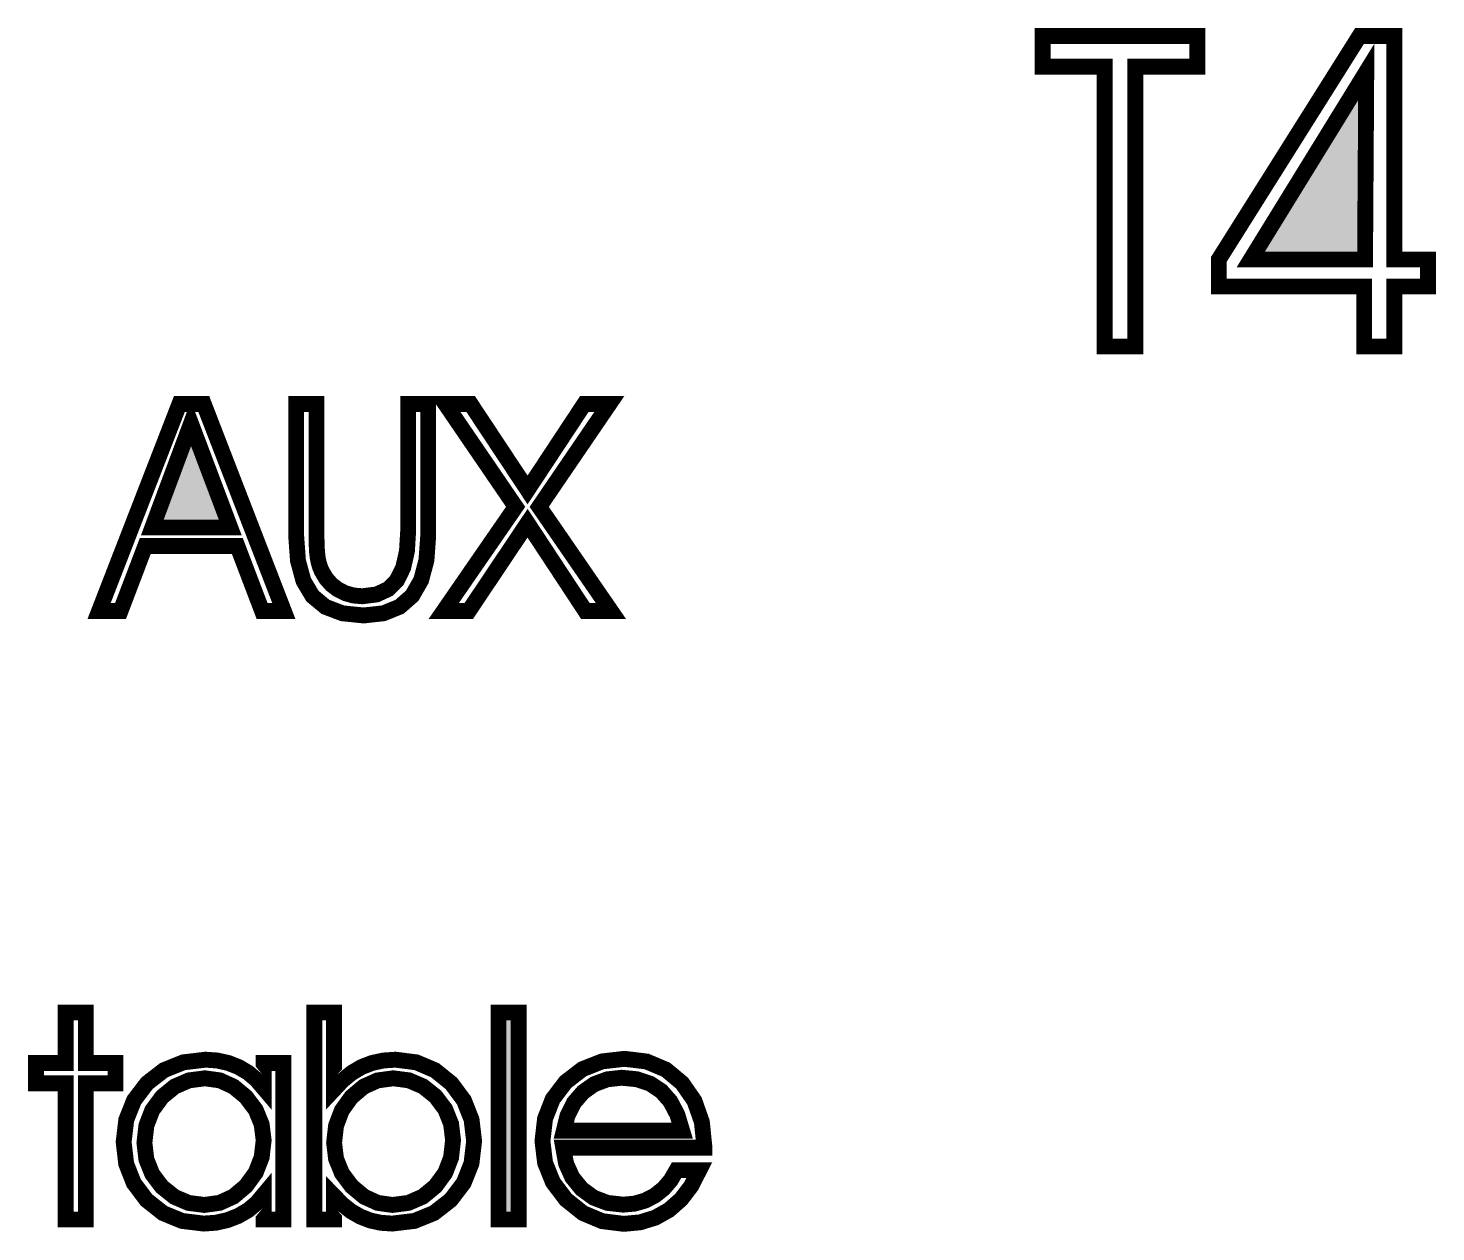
# Model space of a CAD drawing. Extents: x -1.96 to 2.19, y -1.6 to 2.11.
# Drawn here: x -1.5747 to -1.3086, y -1.2189 to -0.9914 of the extents above; entities that cross this region are included whole.
import ezdxf

# ---------------------------------------------------------------- set-up
doc = ezdxf.new("R2010")
doc.units = 0
doc.header["$LTSCALE"] = 0.000394
doc.layers.add('TO', color=7, linetype='CONTINUOUS')

msp = doc.modelspace()

# ---------------------------------------------------------------- linework, layer by layer
at = {"layer": 'TO', "color": 7, "linetype": 'CONTINUOUS', "const_width": 0.003}
for points in [[(-1.365461, -1.051528), (-1.371224, -1.051528), (-1.371224, -0.998614), (-1.382957, -0.998614), (-1.382957, -0.99285), (-1.353728, -0.99285), (-1.353728, -0.998614), (-1.365461, -0.998614), (-1.365461, -1.051528)], [(-1.365461, -1.051528), (-1.371224, -1.051528), (-1.371224, -0.998614), (-1.382957, -0.998614), (-1.382957, -0.99285), (-1.353728, -0.99285), (-1.353728, -0.998614), (-1.365461, -0.998614), (-1.365461, -1.051528)], [(-1.316504, -1.051528), (-1.322185, -1.051528), (-1.322185, -1.040193), (-1.349669, -1.040193), (-1.349669, -1.035079), (-1.323079, -0.99285), (-1.316504, -0.99285), (-1.316504, -1.035079), (-1.310138, -1.035079), (-1.310138, -1.040193), (-1.316504, -1.040193), (-1.316504, -1.051528)], [(-1.316504, -1.051528), (-1.322185, -1.051528), (-1.322185, -1.040193), (-1.349669, -1.040193), (-1.349669, -1.035079), (-1.323079, -0.99285), (-1.316504, -0.99285), (-1.316504, -1.035079), (-1.310138, -1.035079), (-1.310138, -1.040193), (-1.316504, -1.040193), (-1.316504, -1.051528)], [(-1.32202, -1.035079), (-1.321787, -0.999618), (-1.34363, -1.035079), (-1.32202, -1.035079)], [(-1.32202, -1.035079), (-1.321787, -0.999618), (-1.34363, -1.035079), (-1.32202, -1.035079)], [(-1.557268, -1.101528), (-1.561319, -1.101528), (-1.546142, -1.062409), (-1.54152, -1.062409), (-1.52639, -1.101528), (-1.5305, -1.101528), (-1.535177, -1.089248), (-1.552591, -1.089248), (-1.557268, -1.101528)], [(-1.557268, -1.101528), (-1.561319, -1.101528), (-1.546142, -1.062409), (-1.54152, -1.062409), (-1.52639, -1.101528), (-1.5305, -1.101528), (-1.535177, -1.089248), (-1.552591, -1.089248), (-1.557268, -1.101528)], [(-1.524063, -1.062409), (-1.52022, -1.062409), (-1.52022, -1.08715), (-1.520195, -1.088906), (-1.52012, -1.09034), (-1.519992, -1.091449), (-1.519804, -1.092363), (-1.519552, -1.093203), (-1.519232, -1.093972), (-1.51842, -1.095355), (-1.517395, -1.09652), (-1.51615, -1.097465), (-1.514742, -1.098168), (-1.513212, -1.098591), (-1.511563, -1.098732), (-1.508867, -1.098395), (-1.506683, -1.097386), (-1.505008, -1.095705), (-1.503831, -1.093325), (-1.503125, -1.090203), (-1.50289, -1.086343), (-1.50289, -1.062409), (-1.499102, -1.062409), (-1.499102, -1.087287), (-1.499438, -1.091927), (-1.500447, -1.095707), (-1.50213, -1.09863), (-1.504489, -1.100702), (-1.507547, -1.101947), (-1.511299, -1.102362), (-1.515301, -1.101956), (-1.518524, -1.100736), (-1.520972, -1.098705), (-1.522691, -1.095815), (-1.52372, -1.092009), (-1.524063, -1.087287), (-1.524063, -1.062409)], [(-1.524063, -1.062409), (-1.52022, -1.062409), (-1.52022, -1.08715), (-1.520195, -1.088906), (-1.52012, -1.09034), (-1.519992, -1.091449), (-1.519804, -1.092363), (-1.519552, -1.093203), (-1.519232, -1.093972), (-1.51842, -1.095355), (-1.517395, -1.09652), (-1.51615, -1.097465), (-1.514742, -1.098168), (-1.513212, -1.098591), (-1.511563, -1.098732), (-1.508867, -1.098395), (-1.506683, -1.097386), (-1.505008, -1.095705), (-1.503831, -1.093325), (-1.503125, -1.090203), (-1.50289, -1.086343), (-1.50289, -1.062409), (-1.499102, -1.062409), (-1.499102, -1.087287), (-1.499438, -1.091927), (-1.500447, -1.095707), (-1.50213, -1.09863), (-1.504489, -1.100702), (-1.507547, -1.101947), (-1.511299, -1.102362), (-1.515301, -1.101956), (-1.518524, -1.100736), (-1.520972, -1.098705), (-1.522691, -1.095815), (-1.52372, -1.092009), (-1.524063, -1.087287), (-1.524063, -1.062409)], [(-1.491445, -1.101528), (-1.496177, -1.101528), (-1.482579, -1.081831), (-1.495846, -1.062409), (-1.491071, -1.062409), (-1.480323, -1.078638), (-1.46961, -1.062409), (-1.464878, -1.062409), (-1.478122, -1.081831), (-1.464559, -1.101528), (-1.46939, -1.101528), (-1.480323, -1.084921), (-1.491445, -1.101528)], [(-1.491445, -1.101528), (-1.496177, -1.101528), (-1.482579, -1.081831), (-1.495846, -1.062409), (-1.491071, -1.062409), (-1.480323, -1.078638), (-1.46961, -1.062409), (-1.464878, -1.062409), (-1.478122, -1.081831), (-1.464559, -1.101528), (-1.46939, -1.101528), (-1.480323, -1.084921), (-1.491445, -1.101528)], [(-1.536524, -1.085728), (-1.543941, -1.066087), (-1.551252, -1.085728), (-1.536524, -1.085728)], [(-1.536524, -1.085728), (-1.543941, -1.066087), (-1.551252, -1.085728), (-1.536524, -1.085728)], [(-1.567614, -1.216528), (-1.567614, -1.190787), (-1.573224, -1.190787), (-1.573224, -1.186972), (-1.567614, -1.186972), (-1.567614, -1.177409), (-1.563827, -1.177409), (-1.563827, -1.186972), (-1.558213, -1.186972), (-1.558213, -1.190787), (-1.563827, -1.190787), (-1.563827, -1.216528), (-1.567614, -1.216528)], [(-1.567614, -1.216528), (-1.567614, -1.190787), (-1.573224, -1.190787), (-1.573224, -1.186972), (-1.567614, -1.186972), (-1.567614, -1.177409), (-1.563827, -1.177409), (-1.563827, -1.186972), (-1.558213, -1.186972), (-1.558213, -1.190787), (-1.563827, -1.190787), (-1.563827, -1.216528), (-1.567614, -1.216528)], [(-1.516894, -1.177409), (-1.516894, -1.189744), (-1.516894, -1.191945), (-1.515249, -1.190195), (-1.513504, -1.18878), (-1.511657, -1.187697), (-1.509684, -1.18694), (-1.507559, -1.186484), (-1.505283, -1.186331), (-1.501344, -1.186829), (-1.49783, -1.188324), (-1.49474, -1.190815), (-1.492347, -1.194021), (-1.490909, -1.197659), (-1.490429, -1.201728), (-1.490919, -1.205908), (-1.492388, -1.209609), (-1.494839, -1.212831), (-1.498026, -1.215316), (-1.501715, -1.216809), (-1.505909, -1.217307), (-1.50803, -1.217163), (-1.510029, -1.21673), (-1.511906, -1.216004), (-1.513675, -1.214987), (-1.515337, -1.213676), (-1.516894, -1.212071), (-1.516894, -1.216528), (-1.520626, -1.216528), (-1.520626, -1.177409), (-1.516894, -1.177409)], [(-1.516894, -1.177409), (-1.516894, -1.189744), (-1.516894, -1.191945), (-1.515249, -1.190195), (-1.513504, -1.18878), (-1.511657, -1.187697), (-1.509684, -1.18694), (-1.507559, -1.186484), (-1.505283, -1.186331), (-1.501344, -1.186829), (-1.49783, -1.188324), (-1.49474, -1.190815), (-1.492347, -1.194021), (-1.490909, -1.197659), (-1.490429, -1.201728), (-1.490919, -1.205908), (-1.492388, -1.209609), (-1.494839, -1.212831), (-1.498026, -1.215316), (-1.501715, -1.216809), (-1.505909, -1.217307), (-1.50803, -1.217163), (-1.510029, -1.21673), (-1.511906, -1.216004), (-1.513675, -1.214987), (-1.515337, -1.213676), (-1.516894, -1.212071), (-1.516894, -1.216528), (-1.520626, -1.216528), (-1.520626, -1.177409), (-1.516894, -1.177409)], [(-1.485807, -1.216528), (-1.485807, -1.177409), (-1.48202, -1.177409), (-1.48202, -1.216528), (-1.485807, -1.216528)], [(-1.485807, -1.216528), (-1.485807, -1.177409), (-1.48202, -1.177409), (-1.48202, -1.216528), (-1.485807, -1.216528)], [(-1.530209, -1.21185), (-1.531531, -1.213431), (-1.533128, -1.214766), (-1.535004, -1.215858), (-1.537075, -1.216663), (-1.539248, -1.217146), (-1.541524, -1.217307), (-1.545614, -1.216812), (-1.549222, -1.215329), (-1.552346, -1.212858), (-1.554751, -1.209665), (-1.556193, -1.206007), (-1.556673, -1.201882), (-1.556181, -1.197705), (-1.554707, -1.194007), (-1.552252, -1.190787), (-1.549062, -1.188311), (-1.545375, -1.186826), (-1.541193, -1.186331), (-1.538984, -1.186484), (-1.5369, -1.186946), (-1.534941, -1.187717), (-1.53315, -1.188777), (-1.531572, -1.190106), (-1.530209, -1.191705), (-1.530209, -1.186972), (-1.526504, -1.186972), (-1.526504, -1.216528), (-1.530209, -1.216528), (-1.530209, -1.21185)], [(-1.530209, -1.21185), (-1.531531, -1.213431), (-1.533128, -1.214766), (-1.535004, -1.215858), (-1.537075, -1.216663), (-1.539248, -1.217146), (-1.541524, -1.217307), (-1.545614, -1.216812), (-1.549222, -1.215329), (-1.552346, -1.212858), (-1.554751, -1.209665), (-1.556193, -1.206007), (-1.556673, -1.201882), (-1.556181, -1.197705), (-1.554707, -1.194007), (-1.552252, -1.190787), (-1.549062, -1.188311), (-1.545375, -1.186826), (-1.541193, -1.186331), (-1.538984, -1.186484), (-1.5369, -1.186946), (-1.534941, -1.187717), (-1.53315, -1.188777), (-1.531572, -1.190106), (-1.530209, -1.191705), (-1.530209, -1.186972), (-1.526504, -1.186972), (-1.526504, -1.216528), (-1.530209, -1.216528), (-1.530209, -1.21185)], [(-1.446909, -1.202957), (-1.473583, -1.202957), (-1.473042, -1.205967), (-1.471878, -1.208568), (-1.470091, -1.21076), (-1.467825, -1.212411), (-1.465211, -1.213402), (-1.462248, -1.213732), (-1.460104, -1.21354), (-1.458107, -1.212964), (-1.45626, -1.212008), (-1.454623, -1.210704), (-1.453252, -1.209103), (-1.452154, -1.207201), (-1.44785, -1.207201), (-1.449394, -1.21022), (-1.451307, -1.212728), (-1.453583, -1.214728), (-1.456179, -1.21619), (-1.45903, -1.217069), (-1.462138, -1.217362), (-1.466219, -1.216852), (-1.469857, -1.21532), (-1.473051, -1.212768), (-1.475528, -1.209498), (-1.477013, -1.205817), (-1.477508, -1.201728), (-1.477022, -1.197488), (-1.475567, -1.193771), (-1.473142, -1.190575), (-1.469964, -1.188125), (-1.466244, -1.186655), (-1.461984, -1.186165), (-1.457811, -1.186676), (-1.454189, -1.188205), (-1.451118, -1.190752), (-1.448779, -1.194121), (-1.447377, -1.1981), (-1.446909, -1.202689), (-1.446909, -1.202957)], [(-1.446909, -1.202957), (-1.473583, -1.202957), (-1.473042, -1.205967), (-1.471878, -1.208568), (-1.470091, -1.21076), (-1.467825, -1.212411), (-1.465211, -1.213402), (-1.462248, -1.213732), (-1.460104, -1.21354), (-1.458107, -1.212964), (-1.45626, -1.212008), (-1.454623, -1.210704), (-1.453252, -1.209103), (-1.452154, -1.207201), (-1.44785, -1.207201), (-1.449394, -1.21022), (-1.451307, -1.212728), (-1.453583, -1.214728), (-1.456179, -1.21619), (-1.45903, -1.217069), (-1.462138, -1.217362), (-1.466219, -1.216852), (-1.469857, -1.21532), (-1.473051, -1.212768), (-1.475528, -1.209498), (-1.477013, -1.205817), (-1.477508, -1.201728), (-1.477022, -1.197488), (-1.475567, -1.193771), (-1.473142, -1.190575), (-1.469964, -1.188125), (-1.466244, -1.186655), (-1.461984, -1.186165), (-1.457811, -1.186676), (-1.454189, -1.188205), (-1.451118, -1.190752), (-1.448779, -1.194121), (-1.447377, -1.1981), (-1.446909, -1.202689), (-1.446909, -1.202957)], [(-1.530209, -1.201563), (-1.530582, -1.19856), (-1.531701, -1.195825), (-1.533567, -1.193354), (-1.535919, -1.191407), (-1.5385, -1.190239), (-1.541303, -1.18985), (-1.544318, -1.190239), (-1.547017, -1.191407), (-1.549402, -1.193354), (-1.55126, -1.195879), (-1.552376, -1.198777), (-1.552748, -1.202047), (-1.552378, -1.205168), (-1.551269, -1.207946), (-1.549421, -1.210382), (-1.547051, -1.212273), (-1.544382, -1.213408), (-1.541413, -1.213787), (-1.538534, -1.213389), (-1.535914, -1.212195), (-1.533555, -1.210201), (-1.531697, -1.207646), (-1.530581, -1.204767), (-1.530209, -1.201563)], [(-1.530209, -1.201563), (-1.530582, -1.19856), (-1.531701, -1.195825), (-1.533567, -1.193354), (-1.535919, -1.191407), (-1.5385, -1.190239), (-1.541303, -1.18985), (-1.544318, -1.190239), (-1.547017, -1.191407), (-1.549402, -1.193354), (-1.55126, -1.195879), (-1.552376, -1.198777), (-1.552748, -1.202047), (-1.552378, -1.205168), (-1.551269, -1.207946), (-1.549421, -1.210382), (-1.547051, -1.212273), (-1.544382, -1.213408), (-1.541413, -1.213787), (-1.538534, -1.213389), (-1.535914, -1.212195), (-1.533555, -1.210201), (-1.531697, -1.207646), (-1.530581, -1.204767), (-1.530209, -1.201563)], [(-1.516894, -1.202047), (-1.516521, -1.205064), (-1.515405, -1.20781), (-1.513547, -1.210283), (-1.511206, -1.212231), (-1.508641, -1.213399), (-1.505854, -1.213787), (-1.50284, -1.213395), (-1.500141, -1.21222), (-1.497756, -1.210264), (-1.495898, -1.207733), (-1.494782, -1.204834), (-1.494409, -1.201563), (-1.494779, -1.198457), (-1.495889, -1.195688), (-1.497736, -1.193256), (-1.500104, -1.191365), (-1.502764, -1.190229), (-1.505717, -1.18985), (-1.508662, -1.190245), (-1.511301, -1.191429), (-1.51363, -1.193402), (-1.515442, -1.195934), (-1.51653, -1.198817), (-1.516894, -1.202047)], [(-1.516894, -1.202047), (-1.516521, -1.205064), (-1.515405, -1.20781), (-1.513547, -1.210283), (-1.511206, -1.212231), (-1.508641, -1.213399), (-1.505854, -1.213787), (-1.50284, -1.213395), (-1.500141, -1.21222), (-1.497756, -1.210264), (-1.495898, -1.207733), (-1.494782, -1.204834), (-1.494409, -1.201563), (-1.494779, -1.198457), (-1.495889, -1.195688), (-1.497736, -1.193256), (-1.500104, -1.191365), (-1.502764, -1.190229), (-1.505717, -1.18985), (-1.508662, -1.190245), (-1.511301, -1.191429), (-1.51363, -1.193402), (-1.515442, -1.195934), (-1.51653, -1.198817), (-1.516894, -1.202047)], [(-1.451098, -1.199756), (-1.452016, -1.196709), (-1.453333, -1.194208), (-1.455051, -1.192256), (-1.457161, -1.190858), (-1.459657, -1.190022), (-1.462543, -1.189744), (-1.465259, -1.190044), (-1.467687, -1.190944), (-1.469823, -1.192449), (-1.471555, -1.194462), (-1.472769, -1.196897), (-1.473472, -1.199756), (-1.451098, -1.199756)], [(-1.451098, -1.199756), (-1.452016, -1.196709), (-1.453333, -1.194208), (-1.455051, -1.192256), (-1.457161, -1.190858), (-1.459657, -1.190022), (-1.462543, -1.189744), (-1.465259, -1.190044), (-1.467687, -1.190944), (-1.469823, -1.192449), (-1.471555, -1.194462), (-1.472769, -1.196897), (-1.473472, -1.199756), (-1.451098, -1.199756)]]:
    msp.add_lwpolyline(points, dxfattribs=at)
at = {"layer": 'TO', "color": 7}
for points in [[(-1.32202, -1.035079), (-1.321787, -0.999618), (-1.32202, -1.035079), (-1.34363, -1.035079)], [(-1.536524, -1.085728), (-1.543941, -1.066087), (-1.536524, -1.085728), (-1.551252, -1.085728)], [(-1.485807, -1.216528), (-1.485807, -1.177409), (-1.48202, -1.216528), (-1.48202, -1.177409)]]:
    msp.add_solid(points, dxfattribs=at)

doc.saveas('drawing.dxf')
